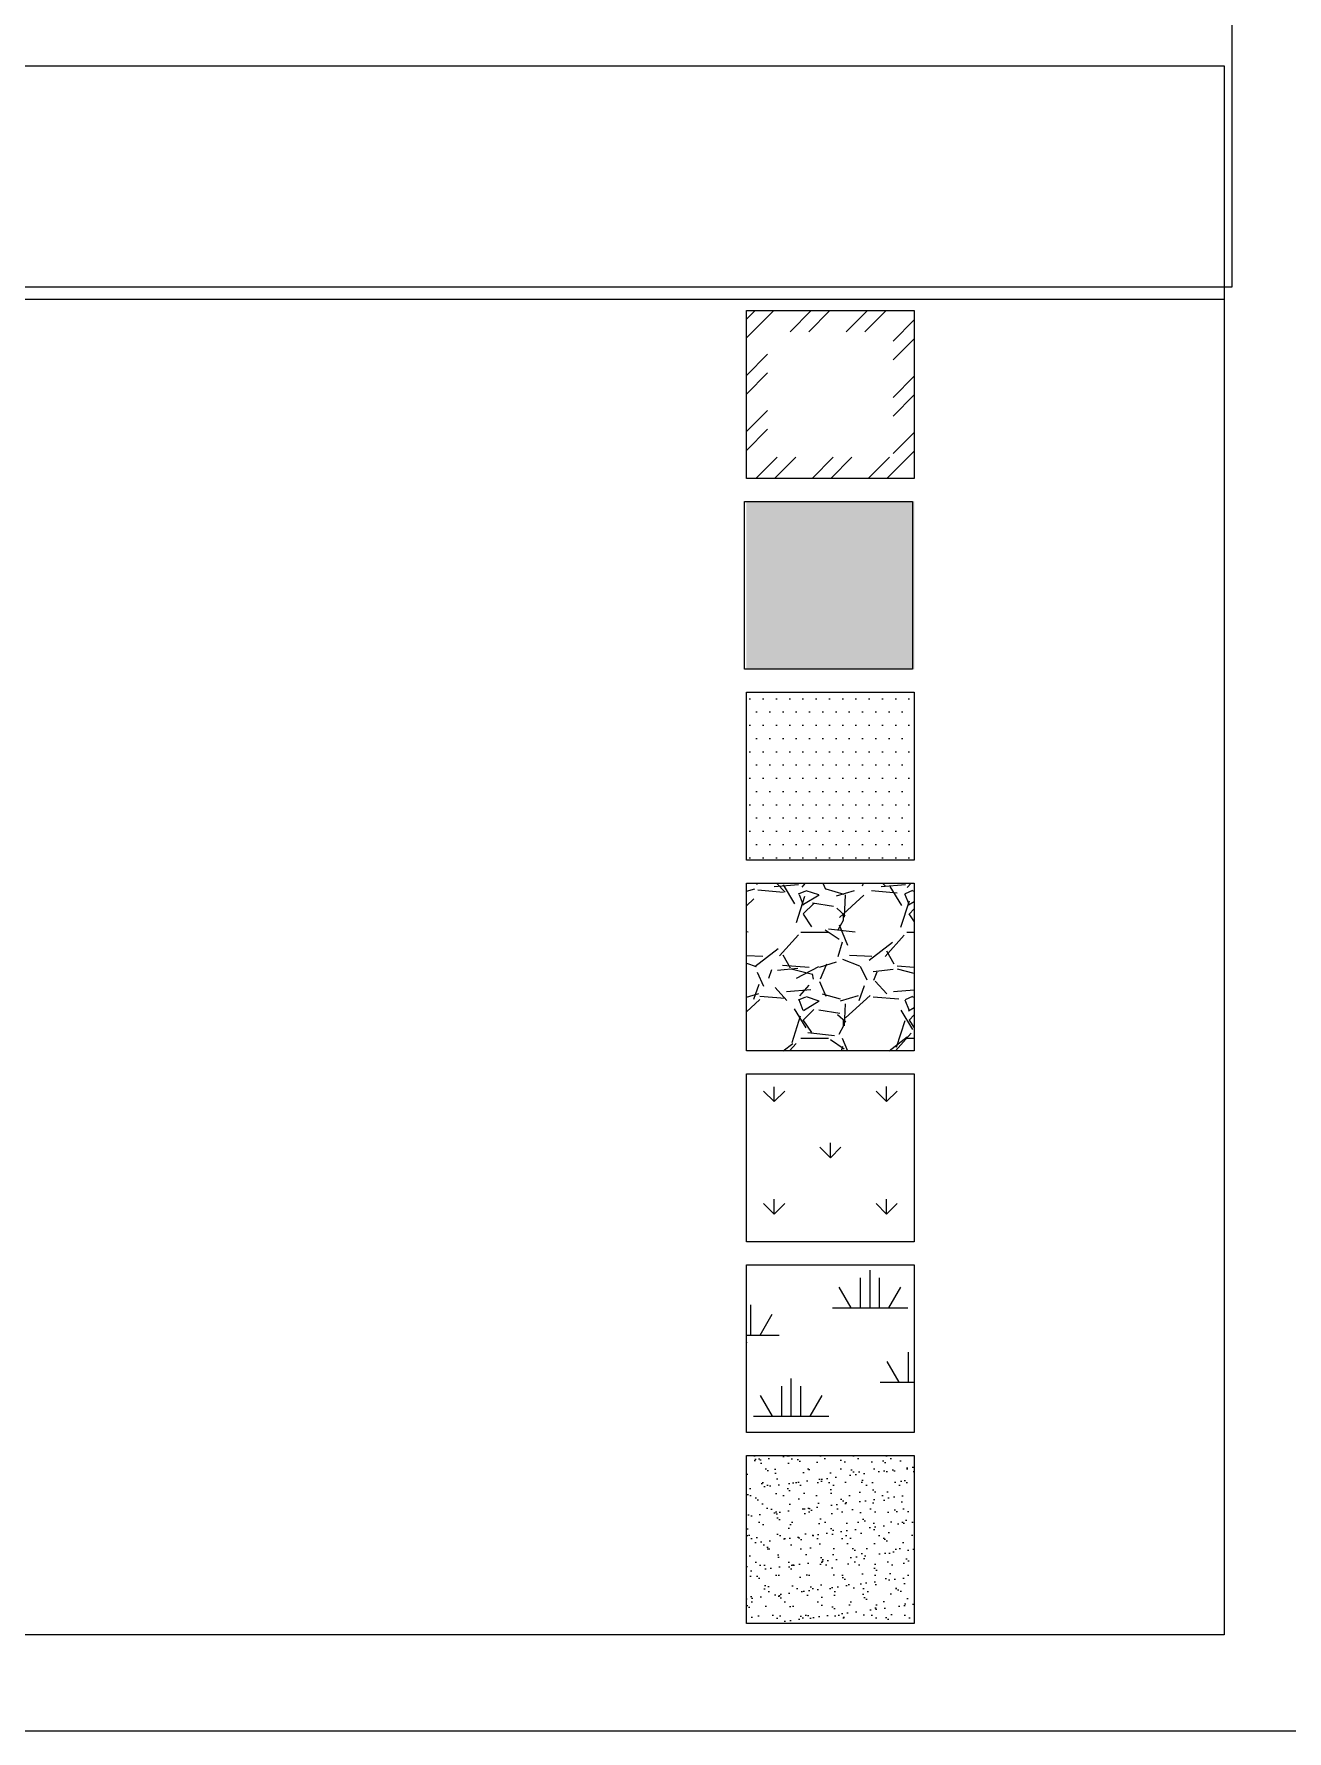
# Paper-space layout 'INFO_SHEET' of a CAD drawing. Header units: feet, sheet in inches. Extents: x 0 to 10.7, y 0 to 8.2.
# Drawn here: x 4.259 to 5.677, y 0 to 1.921 of the extents above; entities that cross this region are included whole.
import ezdxf

# ---------------------------------------------------------------- set-up
doc = ezdxf.new("R2010")
doc.units = ezdxf.units.FT
doc.header["$MEASUREMENT"] = 0
doc.layers.add('Product (Red Only)', color=1, linetype='Continuous')
doc.layers.add('Title Block', color=7, linetype='Continuous')

# ---------------------------------------------------------------- blocks, each defined once
blk = doc.blocks.new('sixespattern')
at = {"layer": 'Product (Red Only)', "color": 18, "linetype": 'Continuous', "lineweight": 25, "true_color": 0x000000}
blk.add_lwpolyline([(0, 9.563929410029388), (27.6434361582983, 9.563929410029388), (27.6434361582983, 0), (0, 0)], close=True, dxfattribs=at)
blk = doc.blocks.new('swamp legend')
at = {"color": 7, "linetype": 'Continuous', "lineweight": 25}
blk.add_lwpolyline([(0, 0), (1.583329999999933, 0), (1.583329999999933, -1.583329999999947), (0, -1.583329999999947)], close=True, dxfattribs=at)
at = {"layer": 'Title Block', "color": 8, "linetype": 'Continuous'}
for p, q in [((1.077157655488918, -0.407555378963167), (1.077157655488918, -0.1232557781035837)), ((1.166001280757882, -0.407555378963167), (1.166001280757882, -0.05218087788867365)), ((1.254844906026392, -0.407555378963167), (1.254844906026392, -0.1232557781035837)), ((0.9883139336520799, -0.4075553410505677), (0.8745940933081329, -0.2105867997464088)), ((1.343688515844406, -0.4075552763759731), (1.457408356187898, -0.2105867350718427)), ((0.04117375282157809, -0.6627811307519096), (0.04117375282157809, -0.3784815298923263)), ((0.1300173626395917, -0.6627810281647157), (0.243737202983084, -0.4658124868605853)), ((0.810626779683389, -0.4075553789631954), (1.521375781832376, -0.4075553789631954)), ((0, -0.662781130751938), (0.3077046286275618, -0.662781130751938)), ((1.440306623700053, -1.109094374500614), (1.326586783356106, -0.9121258331964555)), ((1.529150345537346, -1.109094412413242), (1.529150345537346, -0.8247948115536303)), ((0.4234708083349688, -1.429165929137667), (0.4234708083349688, -1.073791428063174)), ((1.262619469731362, -1.109094412413242), (1.583329999999933, -1.109094412413242)), ((0.2457834612291663, -1.429165891225011), (0.1320636208852193, -1.232197349920881)), ((0.3346271830664591, -1.429165929137667), (0.3346271830664591, -1.144866328278056)), ((0.5123144336030236, -1.429165929137667), (0.5123144336030236, -1.144866328278056)), ((0.6011580434210373, -1.429165826550445), (0.7148778837649843, -1.232197285246286)), ((0.0680963072600207, -1.429165929137667), (0.7788453094094621, -1.429165929137667))]:
    blk.add_line(p, q, dxfattribs=at)
at = {"layer": 'Title Block', "color": 8}
blk.add_point((0, -0.7325534871416153), dxfattribs=at)

psp = doc.layouts.new('INFO_SHEET')

# ---------------------------------------------------------------- hatches: boundary and pattern name
at = {"linetype": 'Continuous', "lineweight": 25}
h = psp.add_hatch(dxfattribs=at)
h.set_pattern_fill('ANSI32', color=9, scale=0.12)
h.set_pattern_definition([(45, (-51.58571597253434, 3.750096719653335), (-0.03181980515339465, 0.03181980515339464), []), (45, (-51.56450276913434, 3.750096719653335), (-0.03181980515339465, 0.03181980515339464), [])])
h.paths.add_polyline_path([(5.089326494366986, 1.441879123558472), (5.089326494366979, 1.583878723558466), (5.231326094366985, 1.583878723558466), (5.231326094366985, 1.441879123558472)])
h.paths.add_polyline_path([(5.255326094366982, 1.607878723558466), (5.065326494366989, 1.607878723558466), (5.065326494366989, 1.417879123558472), (5.255326094366982, 1.417879123558472)])
h = psp.add_hatch(color=9, dxfattribs=at)
h.dxf.hatch_style = 1
h.paths.add_polyline_path([(5.255326094366986, 1.391878723558471), (5.065326494366992, 1.391878723558471), (5.065326494366992, 1.201879123558477), (5.255326094366986, 1.201879123558477)])
h = psp.add_hatch(dxfattribs=at)
h.set_pattern_fill('DOTS', color=5, scale=0.24)
h.set_pattern_definition([(0, (-51.58571597253434, 3.808562218361154), (0.007500000000000001, 0.015), [0, -0.015])])
h.paths.add_polyline_path([(5.255326094366982, 1.175878723558466), (5.065326494366989, 1.175878723558466), (5.065326494366989, 0.9858791235584725), (5.255326094366982, 0.9858791235584725)])
h = psp.add_hatch(dxfattribs=at)
h.set_pattern_fill('GRAVEL', color=8, scale=0.12)
h.set_pattern_definition([(228.012787504, (-51.49931597253433, 3.969649626003518), (-0.9600000000000076, -1.08), [0.01614432, -1.598290565648844]), (184.969740728, (-51.51011597253434, 3.957649626003518), (1.439999999999997, 0.1200000000000042), [0.02770416000000001, -2.7427109713476]), (132.510447078, (-51.53771597253434, 3.955249626003519), (1.200000000000014, -1.319999999999984), [0.01953456, -1.933923911531964]), (267.273689006, (-51.58451597253434, 3.925249626003518), (0.1200000000000029, 2.400000000000002), [0.02522855999999995, -2.497626964995474]), (292.833654178, (-51.58571597253434, 3.900049626003518), (-0.5999999999999988, 1.440000000000003), [0.02473859999999995, -2.44912477537059]), (357.273689006, (-51.57611597253434, 3.877249626003518), (-2.400000000000003, 0.1200000000000031), [0.02522855999999996, -2.497626964995474]), (37.69424046669999, (-51.55091597253434, 3.876049626003518), (-1.56, -1.199999999999997), [0.03336347999999999, -3.30298182586992]), (72.2553283749, (-51.52451597253434, 3.896449626003518), (0.8400000000000035, 2.64), [0.0314985599999999, -3.118358579617601]), (121.429565615, (-51.51491597253434, 3.926449626003519), (-0.9600000000000025, 1.559999999999998), [0.025314, -2.506088773167479]), (175.236358309, (-51.52811597253434, 3.948049626003518), (1.319999999999998, -0.1200000000000045), [0.02889984000000001, -1.416091509455076]), (222.397437798, (-51.55691597253434, 3.950449626003518), (-1.439999999999996, -1.319999999999997), [0.03737376000000001, -3.700005000575389]), (138.814074834, (-51.46571597253434, 3.924049626003518), (-0.8400000000000041, 0.72), [0.01275611999999997, -1.262861377528161]), (171.46923439, (-51.47531597253434, 3.932449626003518), (1.56, -0.2399999999999994), [0.02426844000000001, -2.402581369938841]), (225, (-51.49931597253433, 3.936049626003518), (-1.332267629550188e-17, -0.1199999999999919), [0.01697052, -0.152735107484772]), (203.198590514, (-51.50771597253434, 3.950449626003518), (0.5999999999999989, 0.239999999999997), [0.00913896, -0.9047538127036681]), (291.801409486, (-51.51611597253434, 3.946849626003518), (-0.1199999999999621, 0.3600000000000123), [0.01292436, -0.63329541685614]), (30.96375653209999, (-51.51131597253434, 3.934849626003519), (0.3600000000000065, 0.2399999999999975), [0.02099148, -0.678722747381436]), (161.565051177, (-51.49331597253434, 3.945649626003519), (0.2400000000000014, -0.1199999999999972), [0.01517891999999997, -0.3642943992202072]), (16.38954033399999, (-51.58571597253434, 3.946849626003518), (1.199999999999996, 0.3600000000000053), [0.021264, -2.105141417600328]), (70.3461759419, (-51.56531597253434, 3.952849626003518), (-0.4800000000001465, -1.320000000000408), [0.01783932, -1.76608892967828]), (293.198590514, (-51.49331597253434, 3.969649626003518), (-0.2399999999999965, 0.5999999999999989), [0.0182778, -0.895614972703668]), (343.610459666, (-51.48611597253434, 3.952849626003518), (-1.199999999999996, 0.3600000000000052), [0.02126399999999995, -2.105141417600273]), (339.44395478, (-51.58571597253434, 3.872449626003519), (-0.6000000000000045, 0.2400000000000029), [0.02050559999999995, -1.004774849438097]), (294.775140569, (-51.56651597253434, 3.865249626003518), (-0.6000000000000008, 1.32), [0.01718136, -1.70095716759312]), (66.8014094864, (-51.49211597253434, 3.849649626003519), (0.2399999999999978, 0.5999999999999963), [0.0182778, -0.895614972703668]), (17.3540246363, (-51.48491597253435, 3.866449626003519), (-1.559999999999998, -0.4799999999999955), [0.02011572, -1.991450833708801]), (69.44395478040002, (-51.55091597253434, 3.849649626003519), (-0.2400000000000009, -0.5999999999999945), [0.01025279999999997, -1.015027649438097]), (101.309932474, (-51.49931597253433, 3.849649626003519), (-0.1199999999999957, 0.4800000000000015), [0.0061188, -0.6057635416311359]), (165.963756532, (-51.50051597253434, 3.855649626003519), (0.3599999999999951, -0.1200000000000002), [0.02473860000000001, -0.4700340750741241]), (186.009005957, (-51.52451597253434, 3.861649626003519), (1.200000000000006, 0.119999999999998), [0.022926, -2.269670780945137]), (303.690067526, (-51.51131597253434, 3.924049626003518), (-0.1199999999999985, 0.2399999999999983), [0.01730663999999995, -0.4153595130556792]), (353.157226587, (-51.50171597253434, 3.909649626003518), (2.040000000000002, -0.2400000000000063), [0.03021528000000001, -2.991307514883397]), (60.9453959009, (-51.47171597253434, 3.906049626003519), (-0.4799999999999972, -0.8399999999999972), [0.01235472, -1.22312089691844]), (90, (-51.46571597253434, 3.916849626003518), (-0.12, 0.12), [0.0072, -0.1128]), (120.256437164, (-51.52691597253434, 3.865249626003518), (0.4800000000000011, -0.840000000000001), [0.01667088, -1.650422398733976]), (48.01278750419999, (-51.53531597253433, 3.879649626003518), (0.9600000000000002, 1.079999999999997), [0.03228864, -1.582146245648844]), (0, (-51.51371597253434, 3.903649626003519), (0.12, 0.12), [0.03120000000000001, -0.08880000000000002]), (325.3048464690001, (-51.48251597253434, 3.903649626003519), (1.200000000000017, -0.839999999999979), [0.01897367999999995, -1.878392916101037]), (254.054604099, (-51.46691597253434, 3.892849626003518), (-0.1200000000000045, -0.4800000000000005), [0.01747224, -0.8561409467136599]), (207.645975364, (-51.47171597253434, 3.876049626003518), (-2.279999999999994, -1.200000000000006), [0.02844780000000001, -2.816336901871128]), (175.42607874, (-51.49691597253434, 3.862849626003518), (-1.559999999999995, 0.1200000000000002), [0.03009588000000001, -2.979488808956269])])
h.paths.add_polyline_path([(5.255326094366982, 0.9598787235584663), (5.065326494366989, 0.9598787235584663), (5.065326494366989, 0.769879123558473), (5.255326094366982, 0.769879123558473)])
h = psp.add_hatch(dxfattribs=at)
h.set_pattern_fill('GRASS', color=9, scale=0.09000000000000002)
h.set_pattern_definition([(90, (5.160326294359876, 0.6488789235588541), (-0.06363961029000001, 0.06363961028999998), [0.016875, -0.11040422067]), (45, (5.160326294359876, 0.6488789235588541), (-0.0636396103067893, 0.06363961030678927), [0.016875, -0.07312500000000001]), (135, (5.160326294359876, 0.6488789235588541), (-0.0636396103067893, -0.06363961030678926), [0.016875, -0.073125])])
h.paths.add_polyline_path([(5.255326094366982, 0.7438787235584661), (5.065326494366989, 0.7438787235584661), (5.065326494366989, 0.5538791235584724), (5.255326094366982, 0.5538791235584724)])
h = psp.add_hatch(dxfattribs=at)
h.set_pattern_fill('AR-SAND', scale=0.012)
h.set_pattern_definition([(37.49999999999998, (-51.58571597253434, 2.944562218361154), (-0.000755920297315298, 0.0231218852281579), [0, -0.01824000000000001, 0, -0.0204, 0, -0.0195]), (7.499999999999998, (-51.58571597253434, 2.944562218361154), (0.02123732046321273, 0.03386575278275688), [0, -0.009840000000000002, 0, -0.01644, 0, -0.006300000000000002]), (327.5, (-51.60047597253434, 2.944562218361154), (0.03736970234101795, 6.790864244357929e-05), [0, -0.006000000000000002, 0, -0.02160000000000001, 0, -0.02820000000000001]), (317.5, (-51.60047597253434, 2.944562218361154), (0.03607351925486754, 0.01053210677921099), [0, -0.003, 0, -0.01416, 0, -0.0162])])
h.paths.add_polyline_path([(5.255326094366982, 0.3118787235584664), (5.065326494366989, 0.3118787235584664), (5.065326494366989, 0.1218791235584726), (5.255326094366982, 0.1218791235584726)])

# ---------------------------------------------------------------- linework, layer by layer
at = {"color": 18, "linetype": 'Continuous', "lineweight": 25, "true_color": 0x000000}
psp.add_line((0.1045946342323916, 1.620878923558734), (5.606295193973416, 1.620878923558734), dxfattribs=at)
psp.add_lwpolyline([(0.00166756020633585, 8.202436750056439), (10.70189260418098, 8.202436750056439), (10.70189260418098, 7.377269805886044e-05), (0.00166756020633585, 7.377269805886044e-05)], close=True, dxfattribs=at)
at = {"color": 7, "linetype": 'Continuous', "lineweight": 25}
for points in [[(0.1045946342323916, 1.884878923558734), (5.606295193973416, 1.884878923558734), (5.606295193973416, 0.1088789235587333), (0.1045946342323916, 0.1088789235587333)], [(5.065326494366989, 1.607878723558467), (5.255326094366982, 1.607878723558467), (5.255326094366982, 1.417879123558473), (5.065326494366989, 1.417879123558473)], [(5.063238129639, 1.391878723558467), (5.253237729638993, 1.391878723558467), (5.253237729638993, 1.201879123558474), (5.063238129639, 1.201879123558474)], [(5.065326494366989, 1.175878723558467), (5.255326094366982, 1.175878723558467), (5.255326094366982, 0.9858791235584734), (5.065326494366989, 0.9858791235584734)], [(5.065326494366989, 0.9598787235584672), (5.255326094366982, 0.9598787235584672), (5.255326094366982, 0.7698791235584732), (5.065326494366989, 0.7698791235584732)], [(5.065326494366989, 0.7438787235584667), (5.255326094366982, 0.7438787235584667), (5.255326094366982, 0.5538791235584732), (5.065326494366989, 0.5538791235584732)], [(5.065326494366989, 0.3118787235584668), (5.255326094366982, 0.3118787235584668), (5.255326094366982, 0.1218791235584731), (5.065326494366989, 0.1218791235584731)]]:
    psp.add_lwpolyline(points, close=True, dxfattribs=at)

# ---------------------------------------------------------------- block references
at = {"color": 18, "linetype": 'Continuous', "lineweight": 25, "true_color": 0x000000, "xscale": 0.1991236040635434, "yscale": 0.1991236040635434, "zscale": 0.1991236040635434}
psp.add_blockref('sixespattern', (0.1103171696962661, 1.634430039249978), dxfattribs=at)
at = {"color": 5, "linetype": 'Continuous', "lineweight": 25, "xscale": 0.12, "yscale": 0.12, "zscale": 0.12}
psp.add_blockref('swamp legend', (5.065326494366989, 0.527878723558467), dxfattribs=at)

doc.saveas('drawing.dxf')
